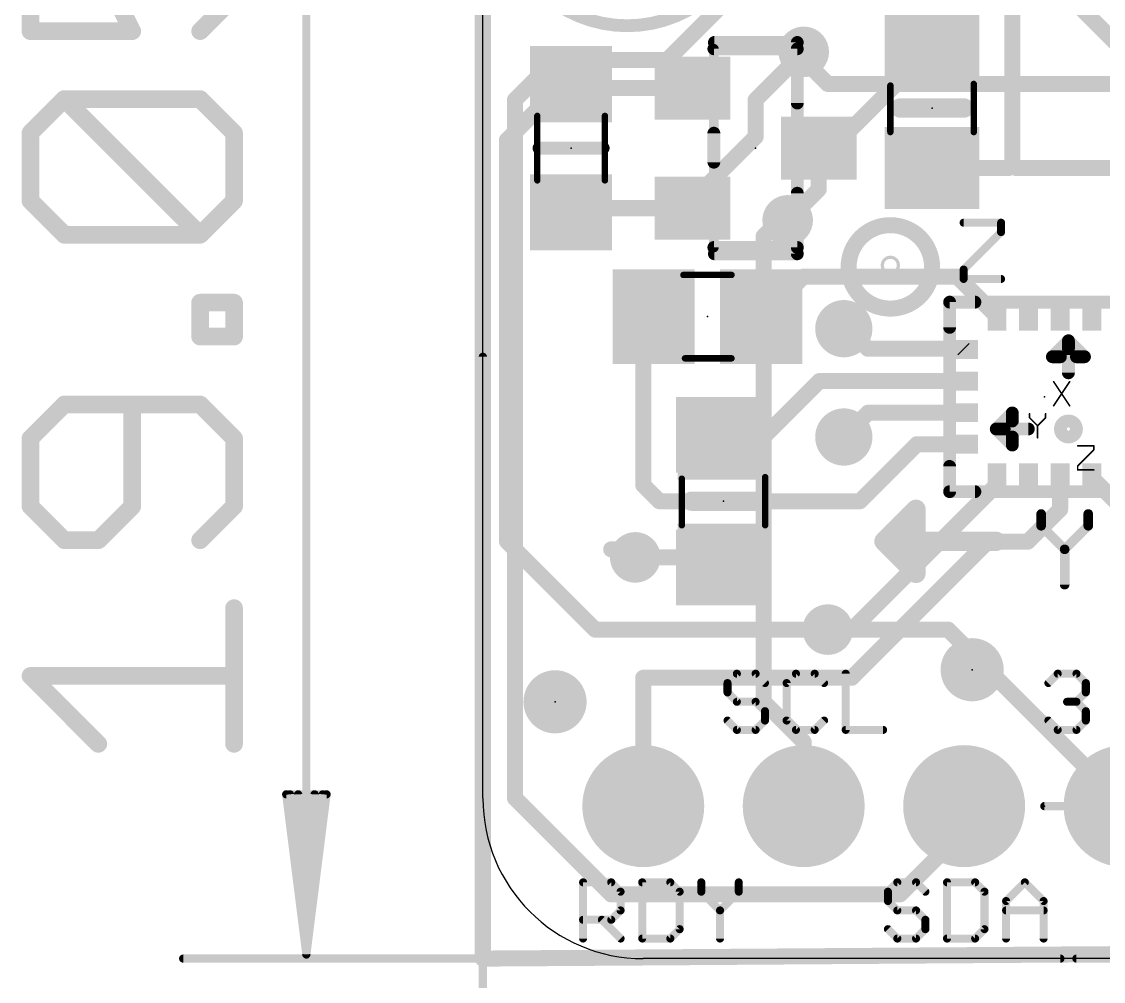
# Model space of a CAD drawing. Extents: x -7.3 to 33, y -8.5 to 28.9.
# Drawn here: x -7.3 to 9.82, y -0.36 to 14.83 of the extents above; entities that cross this region are included whole.
import ezdxf

# ---------------------------------------------------------------- set-up
doc = ezdxf.new("R2010")
doc.units = 0
for name, color, linetype in [('1', 12, 'CONTINUOUS'), ('16', 132, 'CONTINUOUS'), ('17', 110, 'CONTINUOUS'), ('18', 110, 'CONTINUOUS'), ('20', 53, 'CONTINUOUS'), ('21', 40, 'CONTINUOUS'), ('23', 40, 'CONTINUOUS'), ('51', 253, 'CONTINUOUS')]:
    doc.layers.add(name, color=color, linetype=linetype)

# ---------------------------------------------------------------- blocks, each defined once
blk = doc.blocks.new('RECT')
blk.add_solid([(-0.5, -0.5), (0.5, -0.5), (-0.5, 0.5), (0.5, 0.5)])
blk = doc.blocks.new('ROUNDP')
at = {"const_width": 0.5}
blk.add_lwpolyline([(0, -0.25, 1), (0, 0.25, 1), (0, -0.25)], format="xyb", dxfattribs=at)
blk = doc.blocks.new('PIE')
at = {"const_width": 0.5}
blk.add_lwpolyline([(0, -0.25, 1), (0, 0.25, 1), (0, -0.25)], format="xyb", dxfattribs=at)
blk = doc.blocks.new('ROUNDV')
at = {"const_width": 0.5}
blk.add_lwpolyline([(0, -0.25, 1), (0, 0.25, 1), (0, -0.25)], format="xyb", dxfattribs=at)

msp = doc.modelspace()

# ---------------------------------------------------------------- linework, layer by layer
at = {"layer": '1', "const_width": 0.254}
for points in [[(8.382, 12.573), (8.382, 15.621)], [(9.271, 15.24), (10.033, 14.478)], [(4.318, 13.589), (5.08, 14.351)], [(5.527, 12.827), (7.112, 14.412)], [(0.381, 12.954), (1.27, 13.843)], [(1.27, 13.843), (1.397, 13.843)], [(1.397, 13.843), (1.463, 13.777)], [(1.463, 13.777), (3.318, 13.777)], [(4.318, 13.004), (4.318, 13.589)], [(0.381, 12.954), (0.381, 6.604)], [(4.318, 13.004), (3.318, 12.004)], [(5.318, 12.827), (5.318, 12.176)], [(5.318, 12.827), (5.527, 12.827)], [(8.321, 12.512), (8.382, 12.573)], [(8.443, 12.512), (8.382, 12.573)], [(7.112, 12.512), (8.321, 12.512)], [(10.668, 12.512), (8.443, 12.512)], [(5.318, 12.176), (4.826, 11.684)], [(1.397, 11.811), (1.463, 11.877)], [(1.463, 11.877), (3.318, 11.877)], [(3.318, 12.004), (3.318, 11.877)], [(5.08, 10.795), (4.445, 10.16)], [(7.51, 10.795), (5.08, 10.795)], [(8.14, 10.165), (7.51, 10.795)], [(2.54, 9.994), (2.706, 10.16)], [(4.445, 10.16), (4.406, 10.16)], [(2.54, 7.493), (2.54, 9.994)], [(5.715, 9.9695), (5.7785, 9.9695)], [(5.7785, 9.9695), (6.096, 9.652)], [(7.603, 9.652), (6.096, 9.652)], [(7.615, 9.64), (7.603, 9.652)], [(5.33, 9.14), (4.479, 8.289)], [(7.615, 9.14), (5.33, 9.14)], [(6.1, 8.64), (5.715, 8.255)], [(7.615, 8.64), (6.1, 8.64)], [(4.479, 8.289), (3.81, 8.289)], [(6.87, 8.14), (5.969, 7.239)], [(7.615, 8.14), (6.87, 8.14)], [(8.14, 7.615), (8.14, 7.505)], [(9.14, 7.615), (9.14, 7.108)], [(9.64, 7.615), (10.414, 6.841)], [(2.794, 7.239), (2.54, 7.493)], [(8.14, 7.505), (5.842, 5.207)], [(5.969, 7.239), (2.794, 7.239)], [(9.14, 7.108), (8.632, 6.6)], [(0.381, 6.604), (1.778, 5.207)], [(7.997, 6.6), (5.842, 4.445)], [(8.632, 6.6), (7.997, 6.6)], [(2.413, 6.35), (3.649, 6.35)], [(3.649, 6.35), (3.81, 6.189)], [(1.778, 5.207), (5.461, 5.207)], [(5.842, 5.207), (5.461, 5.207)], [(5.842, 4.445), (2.54, 4.445)], [(2.54, 4.445), (2.54, 2.413)]]:
    msp.add_lwpolyline(points, dxfattribs=at)
at = {"layer": '1', "const_width": 0.127}
for points in [[(5.1249, 14.3061, 1), (5.0351, 14.3959)], [(7.1569, 14.3671, 1), (7.0671, 14.4569)], [(1.27, 13.9065, 1), (1.27, 13.7795)], [(1.3149, 13.7981, 1), (1.2251, 13.8879)], [(1.4419, 13.8879, 1), (1.3521, 13.7981)], [(1.397, 13.7795, 1), (1.397, 13.9065)], [(1.463, 13.8405, 1), (1.463, 13.7135)], [(1.4181, 13.7321, 1), (1.5079, 13.8219)], [(3.318, 13.7135, 1), (3.318, 13.8405)], [(4.3815, 13.589, 1), (4.2545, 13.589)], [(4.2731, 13.6339, 1), (4.3629, 13.5441)], [(0.4445, 12.954, 1), (0.3175, 12.954)], [(0.3361, 12.9989, 1), (0.4259, 12.9091)], [(4.2545, 13.004, 1), (4.3815, 13.004)], [(4.3629, 12.9591, 1), (4.2731, 13.0489)], [(5.3815, 12.827, 1), (5.2545, 12.827)], [(5.318, 12.8905, 1), (5.318, 12.7635)], [(5.4821, 12.8719, 1), (5.5719, 12.7821)], [(5.527, 12.7635, 1), (5.527, 12.8905)], [(8.4269, 12.6179, 1), (8.3371, 12.5281)], [(8.4269, 12.5281, 1), (8.3371, 12.6179)], [(7.112, 12.5755, 1), (7.112, 12.4485)], [(8.2761, 12.5569, 1), (8.3659, 12.4671)], [(8.3185, 12.573, 1), (8.4455, 12.573)], [(8.321, 12.4485, 1), (8.321, 12.5755)], [(8.443, 12.5755, 1), (8.443, 12.4485)], [(8.3981, 12.4671, 1), (8.4879, 12.5569)], [(5.2545, 12.176, 1), (5.3815, 12.176)], [(5.3629, 12.1311, 1), (5.2731, 12.2209)], [(1.463, 11.9405, 1), (1.463, 11.8135)], [(1.5079, 11.8321, 1), (1.4181, 11.9219)], [(3.3815, 12.004, 1), (3.2545, 12.004)], [(3.2731, 12.0489, 1), (3.3629, 11.9591)], [(3.318, 11.8135, 1), (3.318, 11.9405)], [(1.3521, 11.8559, 1), (1.4419, 11.7661)], [(3.2545, 11.877, 1), (3.3815, 11.877)], [(4.7811, 11.7289, 1), (4.8709, 11.6391)], [(5.08, 10.8585, 1), (5.08, 10.7315)], [(5.1249, 10.7501, 1), (5.0351, 10.8399)], [(7.5549, 10.8399, 1), (7.4651, 10.7501)], [(7.51, 10.7315, 1), (7.51, 10.8585)], [(2.7509, 10.1151, 1), (2.6611, 10.2049)], [(4.406, 10.2235, 1), (4.406, 10.0965)], [(4.445, 10.0965, 1), (4.445, 10.2235)], [(2.6035, 9.994, 1), (2.4765, 9.994)], [(4.4001, 10.2049, 1), (4.4899, 10.1151)], [(8.0951, 10.1201, 1), (8.1849, 10.2099)], [(2.4951, 10.0389, 1), (2.5849, 9.9491)], [(5.715, 10.033, 1), (5.715, 9.906)], [(5.8234, 10.0144, 1), (5.7336, 9.9246)], [(5.7785, 9.906, 1), (5.7785, 10.033)], [(6.096, 9.7155, 1), (6.096, 9.5885)], [(7.6479, 9.6969, 1), (7.5581, 9.6071)], [(7.603, 9.5885, 1), (7.603, 9.7155)], [(6.0511, 9.6071, 1), (6.1409, 9.6969)], [(7.5701, 9.5951, 1), (7.6599, 9.6849)], [(5.33, 9.2035, 1), (5.33, 9.0765)], [(5.3749, 9.0951, 1), (5.2851, 9.1849)], [(7.615, 9.0765, 1), (7.615, 9.2035)], [(6.1, 8.7035, 1), (6.1, 8.5765)], [(6.1449, 8.5951, 1), (6.0551, 8.6849)], [(7.615, 8.5765, 1), (7.615, 8.7035)], [(3.81, 8.3525, 1), (3.81, 8.2255)], [(4.4341, 8.3339, 1), (4.5239, 8.2441)], [(4.479, 8.2255, 1), (4.479, 8.3525)], [(5.6701, 8.2999, 1), (5.7599, 8.2101)], [(6.87, 8.2035, 1), (6.87, 8.0765)], [(6.9149, 8.0951, 1), (6.8251, 8.1849)], [(7.615, 8.0765, 1), (7.615, 8.2035)], [(8.2035, 7.615, 1), (8.0765, 7.615)], [(9.2035, 7.615, 1), (9.0765, 7.615)], [(9.6849, 7.6599, 1), (9.5951, 7.5701)], [(2.5849, 7.5379, 1), (2.4951, 7.4481)], [(2.4765, 7.493, 1), (2.6035, 7.493)], [(8.0765, 7.505, 1), (8.2035, 7.505)], [(8.1849, 7.4601, 1), (8.0951, 7.5499)], [(2.794, 7.3025, 1), (2.794, 7.1755)], [(5.969, 7.1755, 1), (5.969, 7.3025)], [(2.7491, 7.1941, 1), (2.8389, 7.2839)], [(5.9241, 7.2839, 1), (6.0139, 7.1941)], [(9.1849, 7.0631, 1), (9.0951, 7.1529)], [(9.0765, 7.108, 1), (9.2035, 7.108)], [(0.4259, 6.6489, 1), (0.3361, 6.5591)], [(7.997, 6.6635, 1), (7.997, 6.5365)], [(8.0419, 6.5551, 1), (7.9521, 6.6449)], [(8.5871, 6.6449, 1), (8.6769, 6.5551)], [(8.632, 6.5365, 1), (8.632, 6.6635)], [(0.3175, 6.604, 1), (0.4445, 6.604)], [(2.413, 6.4135, 1), (2.413, 6.2865)], [(3.6939, 6.3949, 1), (3.6041, 6.3051)], [(3.649, 6.2865, 1), (3.649, 6.4135)], [(3.7651, 6.1441, 1), (3.8549, 6.2339)], [(1.778, 5.2705, 1), (1.778, 5.1435)], [(1.7331, 5.1621, 1), (1.8229, 5.2519)], [(5.461, 5.2705, 1), (5.461, 5.1435)], [(5.461, 5.1435, 1), (5.461, 5.2705)], [(5.7971, 5.2519, 1), (5.8869, 5.1621)], [(5.842, 5.1435, 1), (5.842, 5.2705)], [(2.54, 4.5085, 1), (2.54, 4.3815)], [(2.6035, 4.445, 1), (2.4765, 4.445)], [(5.7971, 4.4899, 1), (5.8869, 4.4001)], [(5.842, 4.3815, 1), (5.842, 4.5085)], [(2.4765, 2.413, 1), (2.6035, 2.413)]]:
    msp.add_lwpolyline(points, format="xyb", dxfattribs=at)
at = {"layer": '16', "const_width": 0.254}
for points in [[(0, 0), (0, 19.304)], [(2.921, 14.224), (4.445, 15.748)], [(5.08, 14.224), (5.08, 14.351)], [(0.508, 13.589), (1.143, 14.224)], [(1.143, 14.224), (2.921, 14.224)], [(5.461, 13.843), (5.08, 14.224)], [(5.461, 13.843), (11.557, 13.843)], [(0.508, 2.54), (0.508, 13.589)], [(4.445, 11.43), (4.699, 11.684)], [(4.699, 11.684), (4.826, 11.684)], [(4.445, 11.43), (4.445, 4.064)], [(2.413, 6.477), (2.032, 6.477)], [(2.413, 6.35), (2.413, 6.477)], [(5.461, 5.207), (7.366, 5.207)], [(7.366, 5.207), (10.16, 2.413)], [(4.445, 4.064), (5.08, 3.429)], [(5.08, 3.429), (5.08, 2.413)], [(2.032, 1.016), (0.508, 2.54)], [(7.62, 2.413), (7.62, 2.032)], [(7.62, 2.032), (6.604, 1.016)], [(6.604, 1.016), (2.032, 1.016)], [(18.034, 0.127), (0, 0)]]:
    msp.add_lwpolyline(points, dxfattribs=at)
at = {"layer": '16', "const_width": 0.127}
for points in [[(5.1435, 14.351, 1), (5.0165, 14.351)], [(1.143, 14.2875, 1), (1.143, 14.1605)], [(1.1879, 14.1791, 1), (1.0981, 14.2689)], [(2.8761, 14.2689, 1), (2.9659, 14.1791)], [(2.921, 14.1605, 1), (2.921, 14.2875)], [(5.1249, 14.2689, 1), (5.0351, 14.1791)], [(5.0165, 14.224, 1), (5.1435, 14.224)], [(5.461, 13.9065, 1), (5.461, 13.7795)], [(5.4161, 13.7981, 1), (5.5059, 13.8879)], [(0.5715, 13.589, 1), (0.4445, 13.589)], [(0.4631, 13.6339, 1), (0.5529, 13.5441)], [(4.699, 11.7475, 1), (4.699, 11.6205)], [(4.7439, 11.6391, 1), (4.6541, 11.7289)], [(4.826, 11.6205, 1), (4.826, 11.7475)], [(4.5085, 11.43, 1), (4.3815, 11.43)], [(4.4001, 11.4749, 1), (4.4899, 11.3851)], [(2.032, 6.5405, 1), (2.032, 6.4135)], [(2.4765, 6.477, 1), (2.3495, 6.477)], [(2.413, 6.4135, 1), (2.413, 6.5405)], [(2.3495, 6.35, 1), (2.4765, 6.35)], [(5.461, 5.2705, 1), (5.461, 5.1435)], [(7.4109, 5.2519, 1), (7.3211, 5.1621)], [(7.366, 5.1435, 1), (7.366, 5.2705)], [(4.4899, 4.1089, 1), (4.4001, 4.0191)], [(4.3815, 4.064, 1), (4.5085, 4.064)], [(5.1435, 3.429, 1), (5.0165, 3.429)], [(5.0351, 3.3841, 1), (5.1249, 3.4739)], [(0.5529, 2.5849, 1), (0.4631, 2.4951)], [(0.4445, 2.54, 1), (0.5715, 2.54)], [(5.0165, 2.413, 1), (5.1435, 2.413)], [(7.6835, 2.413, 1), (7.5565, 2.413)], [(7.5565, 2.032, 1), (7.6835, 2.032)], [(7.6649, 1.9871, 1), (7.5751, 2.0769)], [(2.032, 1.0795, 1), (2.032, 0.9525)], [(1.9871, 0.9711, 1), (2.0769, 1.0609)], [(6.5591, 1.0609, 1), (6.6489, 0.9711)], [(6.604, 0.9525, 1), (6.604, 1.0795)], [(-0.0004, 0.0635, 1), (0.0004, -0.0635)], [(-0.0635, 0, 1), (0.0635, 0)]]:
    msp.add_lwpolyline(points, format="xyb", dxfattribs=at)
at = {"layer": '20'}
for p, q in [((0, 2.54), (0, 16.51)), ((15.24, 0), (2.54, 0))]:
    msp.add_line(p, q, dxfattribs=at)
msp.add_arc((2.54, 2.54), 2.54, 180, 270, dxfattribs=at)
at = {"layer": '21'}
for points, const_width in [([(2.286, 14.764, 1), (2.286, 18.764, 1), (2.286, 14.764)], 0.2032), ([(3.6656, 14.5502, 1), (3.6656, 14.4486)], 0.1016), ([(5.0292, 14.4994, 1), (4.9276, 14.4994)], 0.1016), ([(4.9784, 14.4486, 1), (4.9784, 14.5502)], 0.1016), ([(4.9276, 13.5406, 1), (5.0292, 13.5406)], 0.1016), ([(6.604, 13.5382, 1), (6.604, 13.3858)], 0.1524), ([(7.62, 13.3858, 1), (7.62, 13.5382)], 0.1524), ([(3.7084, 13.0634, 1), (3.6068, 13.0634)], 0.1016), ([(0.889, 12.8778, 1), (0.889, 12.7762)], 0.1016), ([(1.905, 12.7762, 1), (1.905, 12.8778)], 0.1016), ([(3.6068, 12.6046, 1), (3.7084, 12.6046)], 0.1016), ([(5.0292, 12.1134, 1), (4.9276, 12.1134)], 0.1016), ([(6.4516, 10.287, 1), (6.4516, 11.6078, 1), (6.4516, 10.287)], 0.254), ([(7.6116, 11.6784, 1), (7.6116, 11.6149)], 0.0635), ([(8.2365, 11.6467, 1), (8.173, 11.6467)], 0.0635), ([(8.2048, 11.6149, 1), (8.2048, 11.6784)], 0.0635), ([(8.173, 11.4984, 1), (8.2365, 11.4984)], 0.0635), ([(8.2272, 11.4759, 1), (8.1823, 11.5208)], 0.0635), ([(3.6656, 11.2054, 1), (3.6656, 11.1038)], 0.1016), ([(4.9276, 11.1546, 1), (5.0292, 11.1546)], 0.1016), ([(4.9784, 11.1038, 1), (4.9784, 11.2054)], 0.1016), ([(6.4516, 10.9474, 1), (6.4516, 10.9982, 1), (6.4516, 10.9474)], 0.254), ([(7.6433, 10.9052, 1), (7.5798, 10.9052)], 0.0635), ([(7.6116, 10.7887, 1), (7.6116, 10.7251)], 0.0635), ([(7.5891, 10.9276, 1), (7.634, 10.8827)], 0.0635), ([(8.2048, 10.7251, 1), (8.2048, 10.7887)], 0.0635), ([(7.5798, 10.7569, 1), (7.6433, 10.7569)], 0.0635), ([(7.4408, 10.39, 1), (7.3392, 10.39)], 0.1016), ([(7.39, 10.4408, 1), (7.39, 10.3392)], 0.1016), ([(7.79, 10.3392, 1), (7.79, 10.4408)], 0.1016), ([(7.3392, 9.99, 1), (7.4408, 9.99)], 0.1016), ([(7.4408, 7.79, 1), (7.3392, 7.79)], 0.1016), ([(3.302, 7.3152, 1), (3.302, 7.1628)], 0.1524), ([(4.318, 7.1628, 1), (4.318, 7.3152)], 0.1524), ([(7.39, 7.4408, 1), (7.39, 7.3392)], 0.1016), ([(7.3392, 7.39, 1), (7.4408, 7.39)], 0.1016), ([(7.79, 7.3392, 1), (7.79, 7.4408)], 0.1016), ([(6.9342, 7.112, 1), (6.7818, 7.112)], 0.1524), ([(6.9119, 7.0581, 1), (6.8041, 7.1659)], 0.1524), ([(8.8773, 7.0368, 1), (8.8011, 7.0368)], 0.0762), ([(9.623, 7.0368, 1), (9.5468, 7.0368)], 0.0762), ([(8.8661, 6.8773, 1), (8.8123, 6.8234)], 0.0762), ([(8.8011, 6.8503, 1), (8.8773, 6.8503)], 0.0762), ([(9.5468, 6.8503, 1), (9.623, 6.8503)], 0.0762), ([(9.6118, 6.8234, 1), (9.558, 6.8773)], 0.0762), ([(6.35, 6.6802, 1), (6.35, 6.5278)], 0.1524), ([(6.4039, 6.6579, 1), (6.2961, 6.5501)], 0.1524), ([(6.2961, 6.6579, 1), (6.4039, 6.5501)], 0.1524), ([(8.128, 6.5278, 1), (8.128, 6.6802)], 0.1524), ([(9.2501, 6.4775, 1), (9.1739, 6.4775)], 0.0762), ([(9.1851, 6.5044, 1), (9.239, 6.4505)], 0.0762), ([(9.1851, 6.4505, 1), (9.239, 6.5044)], 0.0762), ([(6.7818, 6.096, 1), (6.9342, 6.096)], 0.1524), ([(6.8041, 6.0421, 1), (6.9119, 6.1499)], 0.1524), ([(9.1739, 5.9182, 1), (9.2501, 5.9182)], 0.0762), ([(4.0218, 4.541, 1), (4.0218, 4.4775)], 0.0635), ([(4.0442, 4.4868, 1), (3.9993, 4.5317)], 0.0635), ([(4.3408, 4.5317, 1), (4.2959, 4.4868)], 0.0635), ([(4.3184, 4.4775, 1), (4.3184, 4.541)], 0.0635), ([(4.9573, 4.541, 1), (4.9573, 4.4775)], 0.0635), ([(4.9798, 4.4868, 1), (4.9349, 4.5317)], 0.0635), ([(5.2763, 4.5317, 1), (5.2314, 4.4868)], 0.0635), ([(5.2539, 4.4775, 1), (5.2539, 4.541)], 0.0635), ([(5.7763, 4.5093, 1), (5.7128, 4.5093)], 0.0635), ([(9.1018, 4.541, 1), (9.1018, 4.4775)], 0.0635), ([(9.1242, 4.4868, 1), (9.0793, 4.5317)], 0.0635), ([(9.4208, 4.5317, 1), (9.3759, 4.4868)], 0.0635), ([(9.3984, 4.4775, 1), (9.3984, 4.541)], 0.0635), ([(3.9053, 4.361, 1), (3.8418, 4.361)], 0.0635), ([(3.851, 4.3834, 1), (3.896, 4.3385)], 0.0635), ([(4.4442, 4.3385, 1), (4.4891, 4.3834)], 0.0635), ([(4.8408, 4.361, 1), (4.7773, 4.361)], 0.0635), ([(4.7866, 4.3834, 1), (4.8315, 4.3385)], 0.0635), ([(5.3797, 4.3385, 1), (5.4246, 4.3834)], 0.0635), ([(8.931, 4.3834, 1), (8.976, 4.3385)], 0.0635), ([(9.5784, 4.361, 1), (9.5149, 4.361)], 0.0635), ([(9.5242, 4.3385, 1), (9.5691, 4.3834)], 0.0635), ([(3.896, 4.2351, 1), (3.851, 4.1902)], 0.0635), ([(3.8418, 4.2127, 1), (3.9053, 4.2127)], 0.0635), ([(4.0218, 4.0961, 1), (4.0218, 4.0326)], 0.0635), ([(3.9993, 4.0419, 1), (4.0442, 4.0868)], 0.0635), ([(4.3408, 4.0868, 1), (4.2959, 4.0419)], 0.0635), ([(4.3184, 4.0326, 1), (4.3184, 4.0961)], 0.0635), ([(9.2501, 4.0961, 1), (9.2501, 4.0326)], 0.0635), ([(9.4208, 4.0868, 1), (9.3759, 4.0419)], 0.0635), ([(9.3759, 4.0868, 1), (9.4208, 4.0419)], 0.0635), ([(9.3984, 4.0326, 1), (9.3984, 4.0961)], 0.0635), ([(9.5149, 4.2127, 1), (9.5784, 4.2127)], 0.0635), ([(9.5691, 4.1902, 1), (9.5242, 4.2351)], 0.0635), ([(4.4984, 3.9161, 1), (4.4349, 3.9161)], 0.0635), ([(4.4442, 3.8936, 1), (4.4891, 3.9385)], 0.0635), ([(9.5784, 3.9161, 1), (9.5149, 3.9161)], 0.0635), ([(9.5242, 3.8936, 1), (9.5691, 3.9385)], 0.0635), ([(3.896, 3.7902, 1), (3.851, 3.7453)], 0.0635), ([(4.4349, 3.7678, 1), (4.4984, 3.7678)], 0.0635), ([(4.4891, 3.7453, 1), (4.4442, 3.7902)], 0.0635), ([(4.8315, 3.7902, 1), (4.7866, 3.7453)], 0.0635), ([(4.7773, 3.7678, 1), (4.8408, 3.7678)], 0.0635), ([(5.4246, 3.7453, 1), (5.3797, 3.7902)], 0.0635), ([(8.976, 3.7902, 1), (8.931, 3.7453)], 0.0635), ([(9.5149, 3.7678, 1), (9.5784, 3.7678)], 0.0635), ([(9.5691, 3.7453, 1), (9.5242, 3.7902)], 0.0635), ([(4.0218, 3.6513, 1), (4.0218, 3.5878)], 0.0635), ([(3.9993, 3.597, 1), (4.0442, 3.642)], 0.0635), ([(4.2959, 3.642, 1), (4.3408, 3.597)], 0.0635), ([(4.3184, 3.5878, 1), (4.3184, 3.6513)], 0.0635), ([(4.9573, 3.6513, 1), (4.9573, 3.5878)], 0.0635), ([(4.9349, 3.597, 1), (4.9798, 3.642)], 0.0635), ([(5.2314, 3.642, 1), (5.2763, 3.597)], 0.0635), ([(5.2539, 3.5878, 1), (5.2539, 3.6513)], 0.0635), ([(5.7445, 3.6513, 1), (5.7445, 3.5878)], 0.0635), ([(5.7128, 3.6195, 1), (5.7763, 3.6195)], 0.0635), ([(6.3377, 3.5878, 1), (6.3377, 3.6513)], 0.0635), ([(9.1018, 3.6513, 1), (9.1018, 3.5878)], 0.0635), ([(9.0793, 3.597, 1), (9.1242, 3.642)], 0.0635), ([(9.3759, 3.642, 1), (9.4208, 3.597)], 0.0635), ([(9.3984, 3.5878, 1), (9.3984, 3.6513)], 0.0635), ([(1.5875, 1.239, 1), (1.5875, 1.1755)], 0.0635), ([(1.6193, 1.2073, 1), (1.5558, 1.2073)], 0.0635), ([(2.0548, 1.2297, 1), (2.0099, 1.1848)], 0.0635), ([(2.0324, 1.1755, 1), (2.0324, 1.239)], 0.0635), ([(2.5548, 1.2073, 1), (2.4913, 1.2073)], 0.0635), ([(2.523, 1.239, 1), (2.523, 1.1755)], 0.0635), ([(2.9903, 1.2297, 1), (2.9454, 1.1848)], 0.0635), ([(2.9679, 1.1755, 1), (2.9679, 1.239)], 0.0635), ([(3.4903, 1.2073, 1), (3.4268, 1.2073)], 0.0635), ([(4.0835, 1.2073, 1), (4.02, 1.2073)], 0.0635), ([(6.5618, 1.239, 1), (6.5618, 1.1755)], 0.0635), ([(6.5842, 1.1848, 1), (6.5393, 1.2297)], 0.0635), ([(6.8808, 1.2297, 1), (6.8359, 1.1848)], 0.0635), ([(6.8584, 1.1755, 1), (6.8584, 1.239)], 0.0635), ([(7.349, 1.239, 1), (7.349, 1.1755)], 0.0635), ([(7.3808, 1.2073, 1), (7.3173, 1.2073)], 0.0635), ([(7.8163, 1.2297, 1), (7.7714, 1.1848)], 0.0635), ([(7.7939, 1.1755, 1), (7.7939, 1.239)], 0.0635), ([(8.6036, 1.2297, 1), (8.5587, 1.1848)], 0.0635), ([(8.6036, 1.1848, 1), (8.5587, 1.2297)], 0.0635), ([(2.2124, 1.059, 1), (2.1489, 1.059)], 0.0635), ([(2.1582, 1.0365, 1), (2.2031, 1.0814)], 0.0635), ([(3.1479, 1.059, 1), (3.0844, 1.059)], 0.0635), ([(3.0937, 1.0365, 1), (3.1386, 1.0814)], 0.0635), ([(3.4268, 1.059, 1), (3.4903, 1.059)], 0.0635), ([(3.481, 1.0814, 1), (3.4361, 1.0365)], 0.0635), ([(4.02, 1.059, 1), (4.0835, 1.059)], 0.0635), ([(4.0742, 1.0365, 1), (4.0293, 1.0814)], 0.0635), ([(6.391, 1.0814, 1), (6.436, 1.0365)], 0.0635), ([(6.4452, 1.059, 1), (6.3818, 1.059)], 0.0635), ([(6.9842, 1.0365, 1), (7.0291, 1.0814)], 0.0635), ([(7.9739, 1.059, 1), (7.9104, 1.059)], 0.0635), ([(7.9197, 1.0365, 1), (7.9646, 1.0814)], 0.0635), ([(6.436, 0.9331, 1), (6.391, 0.8882)], 0.0635), ([(6.3818, 0.9107, 1), (6.4452, 0.9107)], 0.0635), ([(8.3163, 0.9107, 1), (8.2528, 0.9107)], 0.0635), ([(8.2621, 0.9331, 1), (8.307, 0.8882)], 0.0635), ([(8.9095, 0.9107, 1), (8.846, 0.9107)], 0.0635), ([(8.8553, 0.8882, 1), (8.9002, 0.9331)], 0.0635), ([(2.1489, 0.7624, 1), (2.2124, 0.7624)], 0.0635), ([(2.2031, 0.7399, 1), (2.1582, 0.7848)], 0.0635), ([(3.7869, 0.7624, 1), (3.7234, 0.7624)], 0.0635), ([(3.7327, 0.7848, 1), (3.7776, 0.7399)], 0.0635), ([(3.7327, 0.7399, 1), (3.7776, 0.7848)], 0.0635), ([(6.5618, 0.7941, 1), (6.5618, 0.7306)], 0.0635), ([(6.5393, 0.7399, 1), (6.5842, 0.7848)], 0.0635), ([(6.8808, 0.7848, 1), (6.8359, 0.7399)], 0.0635), ([(6.8584, 0.7306, 1), (6.8584, 0.7941)], 0.0635), ([(8.2845, 0.7941, 1), (8.2845, 0.7306)], 0.0635), ([(8.8777, 0.7306, 1), (8.8777, 0.7941)], 0.0635), ([(1.5875, 0.6458, 1), (1.5875, 0.5823)], 0.0635), ([(1.9065, 0.6365, 1), (1.8616, 0.5916)], 0.0635), ([(2.0099, 0.6365, 1), (2.0548, 0.5916)], 0.0635), ([(2.0324, 0.5823, 1), (2.0324, 0.6458)], 0.0635), ([(3.1386, 0.4433, 1), (3.0937, 0.4882)], 0.0635), ([(6.436, 0.4882, 1), (6.391, 0.4433)], 0.0635), ([(7.0384, 0.6141, 1), (6.9749, 0.6141)], 0.0635), ([(6.9842, 0.5916, 1), (7.0291, 0.6365)], 0.0635), ([(7.0291, 0.4433, 1), (6.9842, 0.4882)], 0.0635), ([(7.9646, 0.4433, 1), (7.9197, 0.4882)], 0.0635), ([(1.5558, 0.3175, 1), (1.6193, 0.3175)], 0.0635), ([(2.1582, 0.295, 1), (2.2031, 0.34)], 0.0635), ([(2.523, 0.3493, 1), (2.523, 0.2858)], 0.0635), ([(2.4913, 0.3175, 1), (2.5548, 0.3175)], 0.0635), ([(2.9454, 0.34, 1), (2.9903, 0.295)], 0.0635), ([(2.9679, 0.2858, 1), (2.9679, 0.3493)], 0.0635), ([(3.0844, 0.4658, 1), (3.1479, 0.4658)], 0.0635), ([(3.7234, 0.3175, 1), (3.7869, 0.3175)], 0.0635), ([(6.5618, 0.3493, 1), (6.5618, 0.2858)], 0.0635), ([(6.5393, 0.295, 1), (6.5842, 0.34)], 0.0635), ([(6.8359, 0.34, 1), (6.8808, 0.295)], 0.0635), ([(6.8584, 0.2858, 1), (6.8584, 0.3493)], 0.0635), ([(6.9749, 0.4658, 1), (7.0384, 0.4658)], 0.0635), ([(7.349, 0.3493, 1), (7.349, 0.2858)], 0.0635), ([(7.3173, 0.3175, 1), (7.3808, 0.3175)], 0.0635), ([(7.7714, 0.34, 1), (7.8163, 0.295)], 0.0635), ([(7.7939, 0.2858, 1), (7.7939, 0.3493)], 0.0635), ([(7.9104, 0.4658, 1), (7.9739, 0.4658)], 0.0635), ([(8.2528, 0.3175, 1), (8.3163, 0.3175)], 0.0635), ([(8.846, 0.3175, 1), (8.9095, 0.3175)], 0.0635)]:
    msp.add_lwpolyline(points, format="xyb", dxfattribs=dict(at, const_width=const_width))
for points, const_width in [([(3.6656, 14.4994), (4.9784, 14.4994)], 0.2032), ([(4.9784, 14.4994), (4.9784, 13.5406)], 0.2032), ([(7.62, 13.462), (6.604, 13.462)], 0.3048), ([(3.6576, 12.6046), (3.6576, 13.0634)], 0.2032), ([(0.889, 12.827), (1.905, 12.827)], 0.2032), ([(4.9784, 12.1134), (4.9784, 11.1546)], 0.2032), ([(7.6116, 11.6467), (8.2048, 11.6467)], 0.127), ([(8.2048, 11.6467), (8.2048, 11.4984)], 0.127), ([(8.2048, 11.4984), (7.6116, 10.9052)], 0.127), ([(4.9784, 11.1546), (3.6656, 11.1546)], 0.2032), ([(7.6116, 10.9052), (7.6116, 10.7569)], 0.127), ([(7.6116, 10.7569), (8.2048, 10.7569)], 0.127), ([(7.39, 9.99), (7.39, 10.39)], 0.2032), ([(7.39, 10.39), (7.79, 10.39)], 0.2032), ([(7.39, 7.39), (7.39, 7.79)], 0.2032), ([(4.318, 7.239), (3.302, 7.239)], 0.3048), ([(7.79, 7.39), (7.39, 7.39)], 0.2032), ([(6.35, 6.604), (6.858, 7.112)], 0.3048), ([(6.858, 7.112), (6.858, 6.096)], 0.3048), ([(8.8392, 7.0368), (8.8392, 6.8503)], 0.1524), ([(9.5849, 6.8503), (9.5849, 7.0368)], 0.1524), ([(8.8392, 6.8503), (9.212, 6.4775)], 0.1524), ([(9.212, 6.4775), (9.5849, 6.8503)], 0.1524), ([(8.128, 6.604), (6.35, 6.604)], 0.3048), ([(6.858, 6.096), (6.35, 6.604)], 0.3048), ([(9.212, 6.4775), (9.212, 5.9182)], 0.1524), ([(4.0218, 4.5093), (3.8735, 4.361)], 0.127), ([(4.3184, 4.5093), (4.0218, 4.5093)], 0.127), ([(4.4667, 4.361), (4.3184, 4.5093)], 0.127), ([(4.9573, 4.5093), (4.809, 4.361)], 0.127), ([(5.2539, 4.5093), (4.9573, 4.5093)], 0.127), ([(5.4022, 4.361), (5.2539, 4.5093)], 0.127), ([(5.7445, 4.5093), (5.7445, 3.6195)], 0.127), ([(8.9535, 4.361), (9.1018, 4.5093)], 0.127), ([(9.1018, 4.5093), (9.3984, 4.5093)], 0.127), ([(9.3984, 4.5093), (9.5467, 4.361)], 0.127), ([(3.8735, 4.361), (3.8735, 4.2127)], 0.127), ([(4.809, 4.361), (4.809, 3.7678)], 0.127), ([(9.5467, 4.361), (9.5467, 4.2127)], 0.127), ([(3.8735, 4.2127), (4.0218, 4.0644)], 0.127), ([(4.0218, 4.0644), (4.3184, 4.0644)], 0.127), ([(4.3184, 4.0644), (4.4667, 3.9161)], 0.127), ([(9.3984, 4.0644), (9.2501, 4.0644)], 0.127), ([(9.5467, 4.2127), (9.3984, 4.0644)], 0.127), ([(9.3984, 4.0644), (9.5467, 3.9161)], 0.127), ([(4.4667, 3.9161), (4.4667, 3.7678)], 0.127), ([(9.5467, 3.9161), (9.5467, 3.7678)], 0.127), ([(4.0218, 3.6195), (3.8735, 3.7678)], 0.127), ([(4.4667, 3.7678), (4.3184, 3.6195)], 0.127), ([(4.809, 3.7678), (4.9573, 3.6195)], 0.127), ([(5.2539, 3.6195), (5.4022, 3.7678)], 0.127), ([(9.1018, 3.6195), (8.9535, 3.7678)], 0.127), ([(9.5467, 3.7678), (9.3984, 3.6195)], 0.127), ([(4.3184, 3.6195), (4.0218, 3.6195)], 0.127), ([(4.9573, 3.6195), (5.2539, 3.6195)], 0.127), ([(5.7445, 3.6195), (6.3377, 3.6195)], 0.127), ([(9.3984, 3.6195), (9.1018, 3.6195)], 0.127), ([(1.5875, 0.3175), (1.5875, 1.2073)], 0.127), ([(1.5875, 1.2073), (2.0324, 1.2073)], 0.127), ([(2.0324, 1.2073), (2.1807, 1.059)], 0.127), ([(2.523, 1.2073), (2.523, 0.3175)], 0.127), ([(2.9679, 1.2073), (2.523, 1.2073)], 0.127), ([(3.1162, 1.059), (2.9679, 1.2073)], 0.127), ([(3.4585, 1.2073), (3.4585, 1.059)], 0.127), ([(4.0517, 1.059), (4.0517, 1.2073)], 0.127), ([(6.5618, 1.2073), (6.4135, 1.059)], 0.127), ([(6.8584, 1.2073), (6.5618, 1.2073)], 0.127), ([(7.0067, 1.059), (6.8584, 1.2073)], 0.127), ([(7.349, 1.2073), (7.349, 0.3175)], 0.127), ([(7.7939, 1.2073), (7.349, 1.2073)], 0.127), ([(7.9422, 1.059), (7.7939, 1.2073)], 0.127), ([(8.2845, 0.9107), (8.5811, 1.2073)], 0.127), ([(8.5811, 1.2073), (8.8777, 0.9107)], 0.127), ([(2.1807, 1.059), (2.1807, 0.7624)], 0.127), ([(3.1162, 0.4658), (3.1162, 1.059)], 0.127), ([(3.4585, 1.059), (3.7551, 0.7624)], 0.127), ([(3.7551, 0.7624), (4.0517, 1.059)], 0.127), ([(6.4135, 1.059), (6.4135, 0.9107)], 0.127), ([(7.9422, 0.4658), (7.9422, 1.059)], 0.127), ([(6.4135, 0.9107), (6.5618, 0.7624)], 0.127), ([(8.2845, 0.3175), (8.2845, 0.9107)], 0.127), ([(8.8777, 0.9107), (8.8777, 0.3175)], 0.127), ([(2.1807, 0.7624), (2.0324, 0.6141)], 0.127), ([(3.7551, 0.7624), (3.7551, 0.3175)], 0.127), ([(6.5618, 0.7624), (6.8584, 0.7624)], 0.127), ([(6.8584, 0.7624), (7.0067, 0.6141)], 0.127), ([(8.2845, 0.7624), (8.8777, 0.7624)], 0.127), ([(2.0324, 0.6141), (1.5875, 0.6141)], 0.127), ([(1.8841, 0.6141), (2.1807, 0.3175)], 0.127), ([(2.9679, 0.3175), (3.1162, 0.4658)], 0.127), ([(6.5618, 0.3175), (6.4135, 0.4658)], 0.127), ([(7.0067, 0.4658), (6.8584, 0.3175)], 0.127), ([(7.0067, 0.6141), (7.0067, 0.4658)], 0.127), ([(7.7939, 0.3175), (7.9422, 0.4658)], 0.127), ([(2.523, 0.3175), (2.9679, 0.3175)], 0.127), ([(6.8584, 0.3175), (6.5618, 0.3175)], 0.127), ([(7.349, 0.3175), (7.7939, 0.3175)], 0.127)]:
    msp.add_lwpolyline(points, dxfattribs=dict(at, const_width=const_width))
at = {"layer": '23'}
for p in [(7.112, 13.462), (1.397, 12.827), (4.318, 12.827), (3.556, 10.16), (8.89, 8.89), (3.81, 7.239), (7.747, 4.572), (1.143, 4.064), (8.89, 2.413)]:
    msp.add_point(p, dxfattribs=at)
at = {"layer": '51'}
for points, const_width in [([(-2.794, 18.985), (-2.794, 0.065)], 0.13), ([(-7.1621, 16.8273), (-7.1621, 14.6784)], 0.2794), ([(-5.5504, 14.6784), (-6.0876, 15.7528)], 0.2794), ([(-3.9387, 15.2156), (-4.4759, 14.6784)], 0.2794), ([(-7.1621, 14.6784), (-5.5504, 14.6784)], 0.2794), ([(3.6576, 14.3994), (4.9784, 14.3994)], 0.2032), ([(3.6576, 11.2546), (3.6576, 14.3994)], 0.1524), ([(4.9784, 14.3994), (4.9784, 11.2546)], 0.2032), ([(7.772, 13.843), (7.772, 13.081)], 0.1016), ([(-7.1621, 13.0673), (-6.6248, 13.6045)], 0.2794), ([(-6.6248, 13.6045), (-4.4759, 13.6045)], 0.2794), ([(-4.4759, 11.4556), (-6.6248, 13.6045)], 0.2794), ([(-4.4759, 13.6045), (-3.9387, 13.0673)], 0.2794), ([(6.452, 13.818), (6.452, 13.081)], 0.1016), ([(0.862, 12.317), (0.862, 13.337)], 0.1016), ([(1.932, 12.317), (1.932, 13.337)], 0.1016), ([(-7.1621, 11.9928), (-7.1621, 13.0673)], 0.2794), ([(-3.9387, 13.0673), (-3.9387, 11.9928)], 0.2794), ([(-6.6248, 11.4556), (-7.1621, 11.9928)], 0.2794), ([(-3.9387, 11.9928), (-4.4759, 11.4556)], 0.2794), ([(-4.4759, 11.4556), (-6.6248, 11.4556)], 0.2794), ([(4.9784, 11.2546), (3.6576, 11.2546)], 0.2032), ([(3.175, 10.82), (3.937, 10.82)], 0.1016), ([(-4.4759, 9.8442), (-4.4759, 10.3815)], 0.2794), ([(-4.4759, 10.3815), (-3.9387, 10.3815)], 0.2794), ([(-3.9387, 10.3815), (-3.9387, 9.8442)], 0.2794), ([(7.39, 7.39), (7.39, 10.39)], 0.2032), ([(7.39, 10.39), (10.39, 10.39)], 0.2032), ([(-3.9387, 9.8442), (-4.4759, 9.8442)], 0.2794), ([(9.017, 9.525), (9.271, 9.779)], 0.2032), ([(9.271, 9.779), (9.525, 9.525)], 0.2032), ([(9.271, 9.779), (9.271, 9.652)], 0.2032), ([(9.144, 9.525), (9.017, 9.525)], 0.2032), ([(9.144, 9.525), (9.271, 9.652)], 0.2032), ([(9.398, 9.525), (9.144, 9.525)], 0.2032), ([(9.271, 9.271), (9.271, 9.652)], 0.2032), ([(9.271, 9.652), (9.398, 9.525)], 0.2032), ([(9.525, 9.525), (9.398, 9.525)], 0.2032), ([(0, 9.525), (0, -8.427)], 0.13), ([(3.2, 9.5), (3.937, 9.5)], 0.1016), ([(9.0365, 9.1316), (9.2907, 8.7503)], 0.0254), ([(9.2907, 9.1316), (9.0365, 8.7503)], 0.0254), ([(-6.6248, 8.7704), (-7.1621, 8.2332)], 0.2794), ([(-4.4759, 8.7704), (-6.6248, 8.7704)], 0.2794), ([(-5.5504, 7.1587), (-5.5504, 8.7704)], 0.2794), ([(-3.9387, 8.2332), (-4.4759, 8.7704)], 0.2794), ([(8.382, 8.636), (8.128, 8.382)], 0.2032), ([(8.382, 8.509), (8.382, 8.636)], 0.2032), ([(8.255, 8.382), (8.382, 8.509)], 0.2032), ([(8.382, 8.509), (8.382, 8.255)], 0.2032), ([(8.6555, 8.6236), (8.6555, 8.5601)], 0.0254), ([(8.6555, 8.5601), (8.7826, 8.433)], 0.0254), ([(8.7826, 8.433), (8.9097, 8.5601)], 0.0254), ([(8.9097, 8.5601), (8.9097, 8.6236)], 0.0254), ([(8.128, 8.382), (8.382, 8.128)], 0.2032), ([(8.128, 8.382), (8.255, 8.382)], 0.2032), ([(8.636, 8.382), (8.255, 8.382)], 0.2032), ([(8.382, 8.255), (8.255, 8.382)], 0.2032), ([(8.7826, 8.433), (8.7826, 8.2423)], 0.0254), ([(-7.1621, 8.2332), (-7.1621, 7.1587)], 0.2794), ([(-3.9387, 7.1587), (-3.9387, 8.2332)], 0.2794), ([(8.382, 8.128), (8.382, 8.255)], 0.2032), ([(9.4175, 8.1156), (9.6717, 8.1156)], 0.0254), ([(9.6717, 8.0521), (9.4175, 7.7979)], 0.0254), ([(9.6717, 8.1156), (9.6717, 8.0521)], 0.0254), ([(9.4175, 7.7979), (9.4175, 7.7343)], 0.0254), ([(9.4175, 7.7343), (9.6717, 7.7343)], 0.0254), ([(3.15, 7.595), (3.15, 6.858)], 0.1016), ([(4.47, 7.62), (4.47, 6.858)], 0.1016), ([(10.39, 7.39), (7.39, 7.39)], 0.2032), ([(-7.1621, 7.1587), (-6.6248, 6.6215)], 0.2794), ([(-6.0876, 6.6215), (-5.5504, 7.1587)], 0.2794), ([(-4.4759, 6.6215), (-3.9387, 7.1587)], 0.2794), ([(-6.6248, 6.6215), (-6.0876, 6.6215)], 0.2794), ([(-3.9387, 3.3987), (-3.9387, 5.5476)], 0.2794), ([(-6.0876, 3.3987), (-7.1621, 4.4732)], 0.2794), ([(-7.1621, 4.4732), (-3.9387, 4.4732)], 0.2794), ([(-2.794, 0.065), (-3.1132, 2.6)], 0.13), ([(-3.1132, 2.6), (-2.4748, 2.6)], 0.13), ([(-2.794, 0.065), (-3.054, 2.6)], 0.13), ([(-2.794, 0.065), (-2.924, 2.6)], 0.13), ([(-2.4748, 2.6), (-2.794, 0.065)], 0.13), ([(-2.664, 2.6), (-2.794, 0.065)], 0.13), ([(-2.534, 2.6), (-2.794, 0.065)], 0.13), ([(8.89, 2.413), (25.191, 2.413)], 0.13), ([(9.144, 0), (-4.744, 0)], 0.13), ([(9.398, 0), (25.191, 0)], 0.13)]:
    msp.add_lwpolyline(points, dxfattribs=dict(at, const_width=const_width))
for points, const_width in [([(-7.1621, 14.7482, 1), (-7.1621, 14.6085)], 0.1397), ([(-7.2319, 14.6784, 1), (-7.0922, 14.6784)], 0.1397), ([(-5.6129, 14.6471, 1), (-5.4879, 14.7096)], 0.1397), ([(-5.5504, 14.6085, 1), (-5.5504, 14.7482)], 0.1397), ([(-4.5253, 14.7278, 1), (-4.4265, 14.629)], 0.1397), ([(3.6576, 14.4502, 1), (3.6576, 14.3486)], 0.1016), ([(3.6957, 14.3994, 1), (3.6195, 14.3994)], 0.0762), ([(5.0292, 14.3994, 1), (4.9276, 14.3994)], 0.1016), ([(4.9784, 14.3486, 1), (4.9784, 14.4502)], 0.1016), ([(7.7974, 13.843, 1), (7.7466, 13.843)], 0.0508), ([(-6.6248, 13.6744, 1), (-6.6248, 13.5347)], 0.1397), ([(-6.5754, 13.6539, 1), (-6.6742, 13.5551)], 0.1397), ([(-6.5754, 13.5551, 1), (-6.6742, 13.6539)], 0.1397), ([(-4.4265, 13.6539, 1), (-4.5253, 13.5551)], 0.1397), ([(-4.4759, 13.5347, 1), (-4.4759, 13.6744)], 0.1397), ([(6.4774, 13.818, 1), (6.4266, 13.818)], 0.0508), ([(0.8874, 13.337, 1), (0.8366, 13.337)], 0.0508), ([(1.9574, 13.337, 1), (1.9066, 13.337)], 0.0508), ([(-7.0922, 13.0673, 1), (-7.2319, 13.0673)], 0.1397), ([(-3.8689, 13.0673, 1), (-4.0086, 13.0673)], 0.1397), ([(-7.2114, 13.1167, 1), (-7.1127, 13.0179)], 0.1397), ([(-3.9881, 13.0179, 1), (-3.8893, 13.1167)], 0.1397), ([(6.4266, 13.081, 1), (6.4774, 13.081)], 0.0508), ([(7.7466, 13.081, 1), (7.7974, 13.081)], 0.0508), ([(0.8366, 12.317, 1), (0.8874, 12.317)], 0.0508), ([(1.9066, 12.317, 1), (1.9574, 12.317)], 0.0508), ([(-7.2319, 11.9928, 1), (-7.0922, 11.9928)], 0.1397), ([(-7.1127, 12.0422, 1), (-7.2114, 11.9435)], 0.1397), ([(-4.0086, 11.9928, 1), (-3.8689, 11.9928)], 0.1397), ([(-3.8893, 11.9435, 1), (-3.9881, 12.0422)], 0.1397), ([(-6.6248, 11.5255, 1), (-6.6248, 11.3858)], 0.1397), ([(-6.6742, 11.4062, 1), (-6.5754, 11.505)], 0.1397), ([(-4.5253, 11.505, 1), (-4.4265, 11.4062)], 0.1397), ([(-4.5253, 11.4062, 1), (-4.4265, 11.505)], 0.1397), ([(-4.4759, 11.3858, 1), (-4.4759, 11.5255)], 0.1397), ([(3.6576, 11.3054, 1), (3.6576, 11.2038)], 0.1016), ([(4.9276, 11.2546, 1), (5.0292, 11.2546)], 0.1016), ([(4.9784, 11.2038, 1), (4.9784, 11.3054)], 0.1016), ([(3.6195, 11.2546, 1), (3.6957, 11.2546)], 0.0762), ([(3.175, 10.8454, 1), (3.175, 10.7946)], 0.0508), ([(3.937, 10.7946, 1), (3.937, 10.8454)], 0.0508), ([(-4.4061, 10.3815, 1), (-4.5458, 10.3815)], 0.1397), ([(-4.4759, 10.4513, 1), (-4.4759, 10.3116)], 0.1397), ([(-3.8689, 10.3815, 1), (-4.0086, 10.3815)], 0.1397), ([(-3.9387, 10.3116, 1), (-3.9387, 10.4513)], 0.1397), ([(7.4408, 10.39, 1), (7.3392, 10.39)], 0.1016), ([(7.39, 10.4408, 1), (7.39, 10.3392)], 0.1016), ([(-4.4759, 9.9141, 1), (-4.4759, 9.7744)], 0.1397), ([(-3.9387, 9.7744, 1), (-3.9387, 9.9141)], 0.1397), ([(-4.5458, 9.8442, 1), (-4.4061, 9.8442)], 0.1397), ([(-4.0086, 9.8442, 1), (-3.8689, 9.8442)], 0.1397), ([(9.3069, 9.8149, 1), (9.2351, 9.7431)], 0.1016), ([(9.3218, 9.779, 1), (9.2202, 9.779)], 0.1016), ([(9.3069, 9.7431, 1), (9.2351, 9.8149)], 0.1016), ([(9.017, 9.5758, 1), (9.017, 9.4742)], 0.1016), ([(8.9811, 9.5609, 1), (9.0529, 9.4891)], 0.1016), ([(9.144, 9.5758, 1), (9.144, 9.4742)], 0.1016), ([(9.1081, 9.5609, 1), (9.1799, 9.4891)], 0.1016), ([(9.144, 9.4742, 1), (9.144, 9.5758)], 0.1016), ([(9.3218, 9.652, 1), (9.2202, 9.652)], 0.1016), ([(9.3069, 9.6879, 1), (9.2351, 9.6161)], 0.1016), ([(9.2202, 9.652, 1), (9.3218, 9.652)], 0.1016), ([(9.3069, 9.6161, 1), (9.2351, 9.6879)], 0.1016), ([(9.398, 9.5758, 1), (9.398, 9.4742)], 0.1016), ([(9.3621, 9.4891, 1), (9.4339, 9.5609)], 0.1016), ([(9.398, 9.4742, 1), (9.398, 9.5758)], 0.1016), ([(9.4891, 9.4891, 1), (9.5609, 9.5609)], 0.1016), ([(9.525, 9.4742, 1), (9.525, 9.5758)], 0.1016), ([(0.0325, 9.525, 1), (-0.0325, 9.525)], 0.065), ([(3.2, 9.5254, 1), (3.2, 9.4746)], 0.0508), ([(3.937, 9.4746, 1), (3.937, 9.5254)], 0.0508), ([(9.2202, 9.271, 1), (9.3218, 9.271)], 0.1016), ([(9.0418, 9.1351, 1), (9.0312, 9.1281)], 0.0127), ([(9.296, 9.1281, 1), (9.2854, 9.1351)], 0.0127), ([(-6.6248, 8.8402, 1), (-6.6248, 8.7005)], 0.1397), ([(-6.5754, 8.721, 1), (-6.6742, 8.8198)], 0.1397), ([(-5.4805, 8.7704, 1), (-5.6202, 8.7704)], 0.1397), ([(-4.4265, 8.8198, 1), (-4.5253, 8.721)], 0.1397), ([(-4.4759, 8.7005, 1), (-4.4759, 8.8402)], 0.1397), ([(8.4328, 8.636, 1), (8.3312, 8.636)], 0.1016), ([(8.4179, 8.6001, 1), (8.3461, 8.6719)], 0.1016), ([(9.0312, 8.7538, 1), (9.0418, 8.7468)], 0.0127), ([(9.2854, 8.7468, 1), (9.296, 8.7538)], 0.0127), ([(8.4328, 8.509, 1), (8.3312, 8.509)], 0.1016), ([(8.4179, 8.4731, 1), (8.3461, 8.5449)], 0.1016), ([(8.6618, 8.6236, 1), (8.6491, 8.6236)], 0.0127), ([(8.66, 8.5646, 1), (8.651, 8.5556)], 0.0127), ([(8.6491, 8.5601, 1), (8.6618, 8.5601)], 0.0127), ([(8.9161, 8.6236, 1), (8.9034, 8.6236)], 0.0127), ([(8.9034, 8.5601, 1), (8.9161, 8.5601)], 0.0127), ([(8.9142, 8.5556, 1), (8.9052, 8.5646)], 0.0127), ([(9.271, 8.255, 1), (9.271, 8.509, 1), (9.271, 8.255)], 0.2032), ([(8.1639, 8.4179, 1), (8.0921, 8.3461)], 0.1016), ([(8.128, 8.4328, 1), (8.128, 8.3312)], 0.1016), ([(8.0921, 8.4179, 1), (8.1639, 8.3461)], 0.1016), ([(8.255, 8.4328, 1), (8.255, 8.3312)], 0.1016), ([(8.2909, 8.4179, 1), (8.2191, 8.3461)], 0.1016), ([(8.2191, 8.4179, 1), (8.2909, 8.3461)], 0.1016), ([(8.255, 8.3312, 1), (8.255, 8.4328)], 0.1016), ([(8.3312, 8.509, 1), (8.4328, 8.509)], 0.1016), ([(8.636, 8.3312, 1), (8.636, 8.4328)], 0.1016), ([(8.7781, 8.4375, 1), (8.7871, 8.4285)], 0.0127), ([(8.7889, 8.433, 1), (8.7763, 8.433)], 0.0127), ([(8.7781, 8.4285, 1), (8.7871, 8.4375)], 0.0127), ([(-7.0922, 8.2332, 1), (-7.2319, 8.2332)], 0.1397), ([(-7.2114, 8.2826, 1), (-7.1127, 8.1838)], 0.1397), ([(-3.8689, 8.2332, 1), (-4.0086, 8.2332)], 0.1397), ([(-3.9881, 8.1838, 1), (-3.8893, 8.2826)], 0.1397), ([(8.4328, 8.255, 1), (8.3312, 8.255)], 0.1016), ([(8.3312, 8.255, 1), (8.4328, 8.255)], 0.1016), ([(8.3461, 8.2191, 1), (8.4179, 8.2909)], 0.1016), ([(8.7763, 8.2423, 1), (8.7889, 8.2423)], 0.0127), ([(8.3312, 8.128, 1), (8.4328, 8.128)], 0.1016), ([(8.3461, 8.0921, 1), (8.4179, 8.1639)], 0.1016), ([(9.4175, 8.122, 1), (9.4175, 8.1093)], 0.0127), ([(9.6781, 8.1156, 1), (9.6654, 8.1156)], 0.0127), ([(9.6654, 8.0521, 1), (9.6781, 8.0521)], 0.0127), ([(9.6762, 8.0476, 1), (9.6672, 8.0566)], 0.0127), ([(9.6717, 8.1093, 1), (9.6717, 8.122)], 0.0127), ([(9.4238, 7.7979, 1), (9.4111, 7.7979)], 0.0127), ([(9.4111, 7.7343, 1), (9.4238, 7.7343)], 0.0127), ([(9.413, 7.8023, 1), (9.422, 7.7934)], 0.0127), ([(9.4175, 7.7407, 1), (9.4175, 7.7279)], 0.0127), ([(9.6717, 7.7279, 1), (9.6717, 7.7407)], 0.0127), ([(3.1754, 7.595, 1), (3.1246, 7.595)], 0.0508), ([(4.4954, 7.62, 1), (4.4446, 7.62)], 0.0508), ([(7.39, 7.4408, 1), (7.39, 7.3392)], 0.1016), ([(7.3392, 7.39, 1), (7.4408, 7.39)], 0.1016), ([(-7.2319, 7.1587, 1), (-7.0922, 7.1587)], 0.1397), ([(-7.1127, 7.2081, 1), (-7.2114, 7.1093)], 0.1397), ([(-5.6202, 7.1587, 1), (-5.4805, 7.1587)], 0.1397), ([(-5.501, 7.1093, 1), (-5.5998, 7.2081)], 0.1397), ([(-4.0086, 7.1587, 1), (-3.8689, 7.1587)], 0.1397), ([(-3.8893, 7.1093, 1), (-3.9881, 7.2081)], 0.1397), ([(3.1246, 6.858, 1), (3.1754, 6.858)], 0.0508), ([(4.4446, 6.858, 1), (4.4954, 6.858)], 0.0508), ([(-6.6248, 6.6913, 1), (-6.6248, 6.5516)], 0.1397), ([(-6.6742, 6.5721, 1), (-6.5754, 6.6709)], 0.1397), ([(-6.137, 6.6709, 1), (-6.0382, 6.5721)], 0.1397), ([(-6.0876, 6.5516, 1), (-6.0876, 6.6913)], 0.1397), ([(-4.5253, 6.6709, 1), (-4.4265, 6.5721)], 0.1397), ([(-3.8689, 5.5476, 1), (-4.0086, 5.5476)], 0.1397), ([(-7.1621, 4.543, 1), (-7.1621, 4.4033)], 0.1397), ([(-7.1127, 4.5226, 1), (-7.2114, 4.4238)], 0.1397), ([(-3.9387, 4.4033, 1), (-3.9387, 4.543)], 0.1397), ([(-6.137, 3.3493, 1), (-6.0382, 3.4481)], 0.1397), ([(-4.0086, 3.3987, 1), (-3.8689, 3.3987)], 0.1397), ([(-3.081, 2.6041, 1), (-3.1455, 2.5959)], 0.065), ([(-3.1132, 2.6325, 1), (-3.1132, 2.5675)], 0.065), ([(-3.0217, 2.6033, 1), (-3.0863, 2.5967)], 0.065), ([(-2.8915, 2.6017, 1), (-2.9565, 2.5983)], 0.065), ([(-2.6315, 2.5983, 1), (-2.6965, 2.6017)], 0.065), ([(-2.5017, 2.5967, 1), (-2.5663, 2.6033)], 0.065), ([(-2.4425, 2.5959, 1), (-2.507, 2.6041)], 0.065), ([(-2.4748, 2.5675, 1), (-2.4748, 2.6325)], 0.065), ([(8.89, 2.4455, 1), (8.89, 2.3805)], 0.065), ([(-4.744, 0.0325, 1), (-4.744, -0.0325)], 0.065), ([(-2.8262, 0.0691, 1), (-2.7618, 0.0609)], 0.065), ([(-2.8263, 0.0683, 1), (-2.7617, 0.0617)], 0.065), ([(-2.8265, 0.0633, 1), (-2.7615, 0.0667)], 0.065), ([(-2.8265, 0.0667, 1), (-2.7615, 0.0633)], 0.065), ([(-2.8265, 0.065, 1), (-2.7615, 0.065)], 0.065), ([(-2.8263, 0.0617, 1), (-2.7617, 0.0683)], 0.065), ([(-2.8262, 0.0609, 1), (-2.7618, 0.0691)], 0.065), ([(9.144, -0.0325, 1), (9.144, 0.0325)], 0.065), ([(9.398, 0.0325, 1), (9.398, -0.0325)], 0.065)]:
    msp.add_lwpolyline(points, format="xyb", dxfattribs=dict(at, const_width=const_width))

# ---------------------------------------------------------------- block references
at = {"layer": '1'}
for p, xscale, yscale, rotation in [((7.112, 14.412), 1.3, 1.5, 270), ((1.397, 13.843), 1.2, 1.3, 90), ((7.112, 12.512), 1.3, 1.5, 270), ((1.397, 11.811), 1.2, 1.3, 90), ((8.14, 10.165), 0.45, 0.3, 270), ((8.64, 10.165), 0.45, 0.3, 270), ((9.14, 10.165), 0.45, 0.3, 270), ((9.64, 10.165), 0.45, 0.3, 270), ((3.81, 8.289), 1.2, 1.5, 270), ((8.14, 7.615), 0.45, 0.3, 90), ((8.64, 7.615), 0.45, 0.3, 90), ((9.14, 7.615), 0.45, 0.3, 90), ((9.64, 7.615), 0.45, 0.3, 90), ((3.81, 6.189), 1.2, 1.5, 270)]:
    msp.add_blockref('RECT', p, dxfattribs=dict(at, xscale=xscale, yscale=yscale, rotation=rotation))
at = {"layer": '1', "yscale": 1.2, "rotation": 270}
for p in [(3.318, 13.777), (5.318, 12.827), (3.318, 11.877)]:
    msp.add_blockref('RECT', p, dxfattribs=at)
at = {"layer": '1'}
for p, xscale, yscale in [((2.706, 10.16), 1.3, 1.5), ((4.406, 10.16), 1.3, 1.5), ((7.615, 9.64), 0.45, 0.3), ((7.615, 9.14), 0.45, 0.3), ((7.615, 8.64), 0.45, 0.3), ((7.615, 8.14), 0.45, 0.3)]:
    msp.add_blockref('RECT', p, dxfattribs=dict(at, xscale=xscale, yscale=yscale))
for p in [(7.747, 4.572), (1.143, 4.064)]:
    msp.add_blockref('PIE', p, dxfattribs=at)
at = {"layer": '17', "xscale": 1.9304, "yscale": 1.9304, "rotation": 270}
for p in [(2.54, 2.413), (2.54, 2.413), (5.08, 2.413), (5.08, 2.413), (7.62, 2.413), (7.62, 2.413), (10.16, 2.413), (10.16, 2.413)]:
    msp.add_blockref('ROUNDP', p, dxfattribs=at)
at = {"layer": '18'}
for p, xscale, yscale in [((5.08, 14.351), 0.8001, 0.8001), ((5.08, 14.351), 0.8001, 0.8001), ((4.826, 11.684), 0.8001, 0.8001), ((4.826, 11.684), 0.8001, 0.8001), ((5.715, 9.9695), 0.9064, 0.9064), ((5.715, 9.9695), 0.9064, 0.9064), ((5.715, 8.255), 0.9064, 0.9064), ((5.715, 8.255), 0.9064, 0.9064), ((2.413, 6.35), 0.8001, 0.8001), ((2.413, 6.35), 0.8001, 0.8001), ((5.461, 5.207), 0.8001, 0.8001), ((5.461, 5.207), 0.8001, 0.8001)]:
    msp.add_blockref('ROUNDV', p, dxfattribs=dict(at, xscale=xscale, yscale=yscale))
at = {"layer": '51'}
for p, xscale, yscale, rotation in [((7.1132, 14.1791), 0.7501, 1.4501, 270), ((3.3147, 13.7668), 0.4572, 0.5842, 270), ((1.397, 13.5302), 0.5936, 1.3, 90), ((5.3213, 12.827), 0.4572, 0.5842, 270), ((7.1132, 12.7314), 0.7501, 1.4501, 270), ((1.397, 12.1186), 0.5832, 1.3, 90), ((3.3147, 11.8872), 0.4572, 0.5842, 270), ((3.8112, 7.9562), 0.7501, 1.4501, 270), ((3.8112, 6.5084), 0.7501, 1.4501, 270), ((2.54, 2.413), 0.508, 0.508, 180), ((5.08, 2.413), 0.508, 0.508, 180), ((7.62, 2.413), 0.508, 0.508, 180)]:
    msp.add_blockref('RECT', p, dxfattribs=dict(at, xscale=xscale, yscale=yscale, rotation=rotation))
at = {"layer": '51', "xscale": 0.7501, "yscale": 1.4501}
for p in [(2.8389, 10.1612), (4.2866, 10.1612)]:
    msp.add_blockref('RECT', p, dxfattribs=at)

doc.saveas('drawing.dxf')
